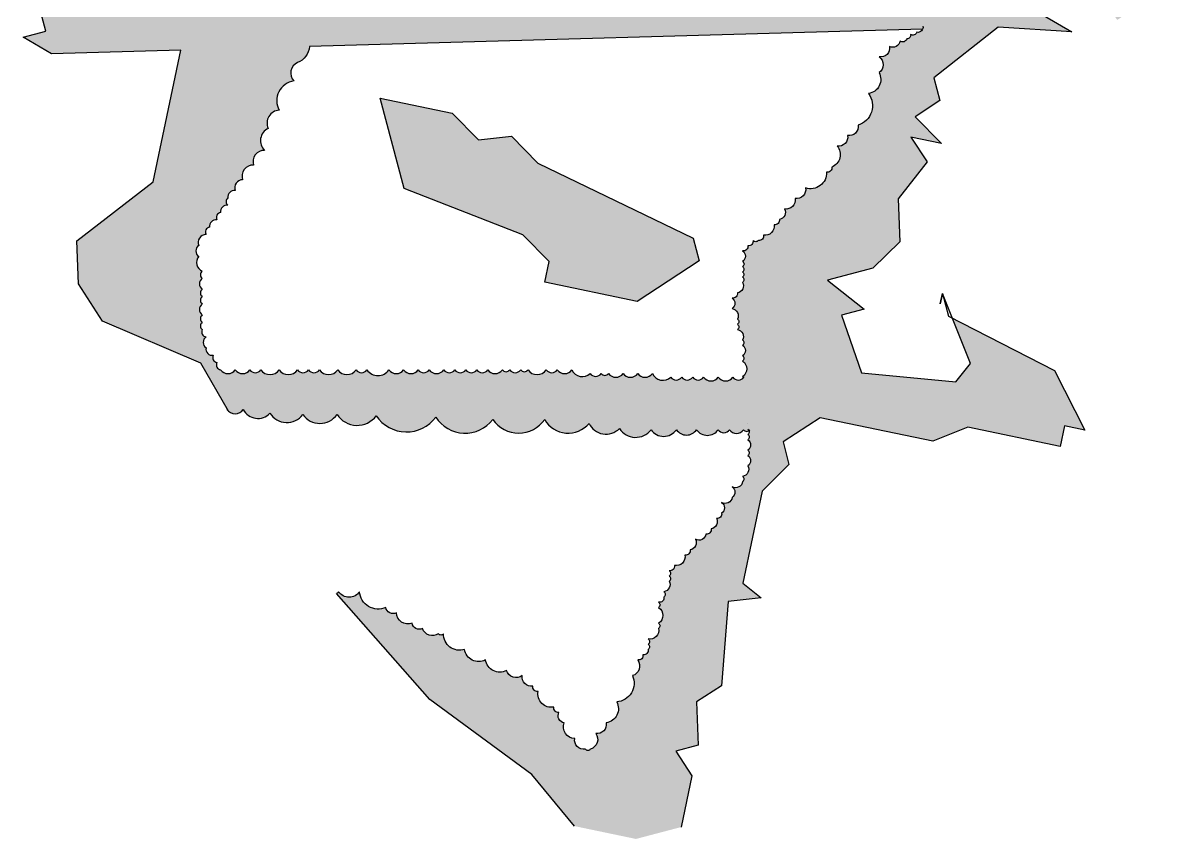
# Model space of a CAD drawing. Extents: x 5188914 to 7068445, y -542675 to 2032183.
# Drawn here: x 5237102 to 5237383.8, y -401976.2 to -401776.7 of the extents above; entities that cross this region are included whole.
import ezdxf

# ---------------------------------------------------------------- set-up
doc = ezdxf.new("R2010")
doc.units = 0
doc.header["$LTSCALE"] = 1000
doc.header["$MEASUREMENT"] = 0
doc.layers.get('0').update_dxf_attribs({"linetype": 'CONTINUOUS'})

msp = doc.modelspace()

# ---------------------------------------------------------------- hatches: boundary and pattern name
at = {"linetype": 'Continuous'}
h = msp.add_hatch(color=256, dxfattribs=at)
h.paths.add_polyline_path([(5237357.91, -401744.67), (5237356.97, -401736.63), (5237362.51, -401735.17), (5237361.05, -401729.64), (5237366.59, -401728.18), (5237374.74, -401714.19), (5237373.28, -401708.66), (5237378.82, -401707.2), (5237376.84, -401704.17), (5237383.42, -401697.7), (5237383.01, -401687.15), (5237378, -401686.1), (5237376.54, -401680.57), (5237368.5, -401681.5), (5237362.55, -401672.41), (5237333.94, -401671.66), (5237324.44, -401667.06), (5237315.88, -401670.5), (5237311.91, -401664.44), (5237248.22, -401656.36), (5237246.65, -401663.87), (5237245.6, -401668.89), (5237224.62, -401656.65), (5237223.05, -401664.17), (5237227.01, -401670.23), (5237217.17, -401704.79), (5237177.56, -401756.66), (5237172.02, -401758.12), (5237170.45, -401765.63), (5237160.24, -401772.32), (5237145.28, -401773.45), (5237108.22, -401763.09), (5237104.66, -401767.57), (5237107.58, -401778.64), (5237102.04, -401780.1), (5237109.04, -401784.18), (5237140.61, -401783.29), (5237133.87, -401815.52), (5237115.17, -401829.92), (5237115.58, -401840.47), (5237121.52, -401849.56), (5237145.53, -401859.81), (5237152.31, -401871.62, 0.443914), (5237155.93, -401871.17, 0.520567), (5237162.43, -401872.1, 0.520567), (5237170.48, -401872.41, 0.520567), (5237178.85, -401872.41, 0.520567), (5237188.45, -401872.72, 0.520567), (5237203.01, -401873.03, 0.520567), (5237216.95, -401873.65, 0.520567), (5237229.65, -401873.65, 0.520567), (5237240.49, -401874.58, 0.520567), (5237247.92, -401875.82, 0.520567), (5237255.66, -401876.13, 0.520567), (5237261.86, -401876.13, 0.520567), (5237266.82, -401876.13, 0.520567), (5237272.08, -401876.13, 0.520567), (5237274.87, -401876.13, 0.520567), (5237278.28, -401876.13, 0.42715), (5237279.63, -401876.33, -0.353159), (5237279.35, -401877.28, -0.520567), (5237279.35, -401878.56, -0.520567), (5237279.35, -401881.12, -0.520567), (5237279.35, -401882.41, -0.520567), (5237279.35, -401884.97, -0.520567), (5237278.07, -401887.54, -0.520567), (5237278.07, -401888.82, -0.520567), (5237275.5, -401890.1, -0.520567), (5237275.5, -401892.67, -0.520567), (5237272.94, -401893.95, -0.520567), (5237272.94, -401896.52, -0.520567), (5237271.65, -401897.8, -0.520567), (5237270.37, -401900.36, -0.520567), (5237269.09, -401901.65, -0.520567), (5237266.52, -401902.93, -0.520567), (5237265.24, -401905.49, -0.520567), (5237263.95, -401906.78, -0.520567), (5237261.39, -401909.34, -0.520567), (5237260.1, -401910.62, -0.520567), (5237260.1, -401911.91, -0.520567), (5237260.1, -401913.19, -0.520567), (5237258.82, -401915.75, -0.520567), (5237258.82, -401917.04, -0.520567), (5237257.53, -401918.32, -0.520567), (5237257.53, -401919.6, -0.520567), (5237257.53, -401923.45, -0.520567), (5237257.53, -401924.73, -0.520567), (5237254.97, -401927.3, -0.520567), (5237254.97, -401928.58, -0.520567), (5237254.97, -401929.86, -0.520567), (5237253.68, -401931.14, -0.520567), (5237252.4, -401932.43, -0.520567), (5237251.12, -401936.27, -0.520567), (5237247.27, -401942.69, -0.520567), (5237244.7, -401947.82, -0.520567), (5237242.13, -401950.38, -0.520567), (5237240.85, -401954.23, -0.520567), (5237239.57, -401954.23, -0.520567), (5237237, -401951.67, -0.520567), (5237234.43, -401947.82, -0.520567), (5237233.15, -401945.25, -0.520567), (5237231.87, -401943.97, -0.520567), (5237228.02, -401940.12, -0.520567), (5237226.73, -401938.84, -0.520567), (5237224.16, -401936.27, -0.520567), (5237220.31, -401934.99, -0.520567), (5237215.18, -401932.43, -0.520567), (5237210.05, -401929.86, -0.520567), (5237204.91, -401926.01, -0.520567), (5237203.63, -401926.01, -0.520567), (5237199.78, -401924.73, -0.520567), (5237197.21, -401923.45, -0.520567), (5237193.36, -401920.88, -0.520567), (5237190.79, -401919.6, -0.520567), (5237184.38, -401915.75, -0.520567), (5237179.24, -401915.75, -0.107295), (5237178.76, -401916.21), (5237201.55, -401942.13), (5237226.5, -401960.43), (5237236.93, -401973.07), (5237251.97, -401976.21), (5237263.04, -401973.3), (5237265.66, -401960.77), (5237261.69, -401954.71), (5237267.23, -401953.25), (5237266.82, -401942.7), (5237272.88, -401938.74), (5237274.56, -401918.17), (5237282.6, -401917.23), (5237278.12, -401913.68), (5237282.83, -401891.13), (5237289.41, -401884.66), (5237287.96, -401879.12), (5237297.04, -401873.18), (5237324.61, -401878.94), (5237333.17, -401875.5), (5237355.73, -401880.21), (5237356.77, -401875.2), (5237361.79, -401876.25), (5237354.38, -401861.62), (5237329.35, -401848.84), (5237333.81, -401859.94), (5237330.26, -401864.43), (5237307.18, -401862.22), (5237302.28, -401848.12), (5237307.82, -401846.66), (5237298.84, -401839.55), (5237309.91, -401836.64), (5237316.5, -401830.17), (5237316.09, -401819.62), (5237323.19, -401810.64), (5237319.23, -401804.58), (5237326.75, -401806.16), (5237320.28, -401799.57), (5237326.34, -401795.61), (5237324.88, -401790.07), (5237340.55, -401777.66), (5237358.62, -401778.82), (5237351.62, -401774.74), (5237365.72, -401769.84), (5237369.69, -401775.9), (5237375.75, -401771.94), (5237385.77, -401774.03), (5237394.86, -401768.09), (5237403.83, -401775.2), (5237410.42, -401768.73), (5237419.92, -401773.33), (5237415.43, -401769.77), (5237418.46, -401767.79), (5237440.49, -401775.01), (5237447.59, -401766.04), (5237435.18, -401750.36), (5237410.64, -401742.62), (5237386.52, -401745.42), (5237403.01, -401754.1), (5237396.95, -401758.06), (5237364.79, -401761.8), (5237348.3, -401753.12)])
h.paths.add_polyline_path([(5237207.74, -401758.36, -0.520567), (5237210.75, -401756.35, -0.520567), (5237213.26, -401753.85, -0.520567), (5237215.77, -401751.84, -0.520567), (5237217.27, -401750.33, -0.520567), (5237218.28, -401747.83, -0.520567), (5237218.78, -401744.32, -0.520567), (5237220.29, -401739.8, -0.520567), (5237221.29, -401736.79, -0.520567), (5237222.79, -401735.29, -0.520567), (5237223.8, -401733.28, -0.520567), (5237224.8, -401732.28, -0.520567), (5237224.8, -401730.27, -0.520567), (5237225.81, -401728.77, -0.520567), (5237225.81, -401726.26, -0.520567), (5237227.31, -401723.25, -0.520567), (5237227.81, -401721.24, -0.520567), (5237228.82, -401718.74, -0.520567), (5237229.82, -401715.73, -0.520567), (5237230.83, -401713.72, -0.520567), (5237231.33, -401712.22, -0.520567), (5237232.33, -401709.71, -0.520567), (5237232.33, -401708.2, -0.520567), (5237232.83, -401706.7, -0.520567), (5237232.83, -401704.69, -0.520567), (5237233.84, -401702.69, -0.520567), (5237233.84, -401700.18, -0.520567), (5237234.34, -401698.67, -0.520567), (5237234.34, -401697.17, -0.520567), (5237234.34, -401695.66, -0.520567), (5237234.34, -401694.16, -0.520567), (5237235.34, -401692.65, -0.520567), (5237235.34, -401691.15, -0.520567), (5237236.85, -401689.14, -0.520567), (5237237.85, -401687.64, -0.520567), (5237238.86, -401686.63, -0.520567), (5237239.86, -401685.63, -0.520567), (5237240.86, -401684.13, -0.520567), (5237242.37, -401683.12, -0.520567), (5237244.88, -401681.12, -0.520567), (5237247.89, -401679.61, -0.520567), (5237250.4, -401678.11, -0.520567), (5237252.41, -401677.11, -0.520567), (5237253.91, -401677.11, -0.520567), (5237255.42, -401675.6, -0.520567), (5237257.43, -401675.1, -0.520567), (5237258.93, -401675.1, -0.520567), (5237260.94, -401675.1, -0.520567), (5237262.95, -401675.1, -0.520567), (5237265.46, -401675.1, -0.520567), (5237267.47, -401675.1, -0.520567), (5237269.98, -401675.1, -0.520567), (5237271.98, -401675.6, -0.520567), (5237275, -401677.11, -0.520567), (5237277, -401677.11, -0.520567), (5237279.51, -401678.11, -0.520567), (5237283.03, -401679.11, -0.520567), (5237287.04, -401680.11, -0.520567), (5237292.06, -401680.62, -0.520567), (5237297.08, -401682.12, -0.520567), (5237300.59, -401682.12, -0.520567), (5237303.1, -401683.63, -0.520567), (5237306.62, -401684.63, -0.520567), (5237309.13, -401684.63, -0.520567), (5237312.64, -401684.63, -0.520567), (5237316.15, -401684.63, -0.520567), (5237318.66, -401684.63, -0.520567), (5237321.67, -401684.63, -0.520567), (5237323.68, -401684.63, -0.520567), (5237325.19, -401684.63, -0.520567), (5237327.2, -401684.63, -0.520567), (5237329.71, -401684.63, -0.520567), (5237331.21, -401684.63, -0.520567), (5237333.22, -401684.63, -0.520567), (5237335.73, -401684.63, -0.520567), (5237337.74, -401684.63, -0.520567), (5237340.25, -401684.63, -0.520567), (5237341.75, -401684.63, -0.520567), (5237343.76, -401684.63, -0.520567), (5237345.27, -401684.63, -0.520567), (5237346.77, -401684.63, -0.520567), (5237348.28, -401684.63, -0.520567), (5237349.78, -401685.13, -0.520567), (5237350.79, -401687.14, -0.520567), (5237350.79, -401688.64, -0.520567), (5237351.79, -401690.65, -0.520567), (5237352.29, -401693.16, -0.520567), (5237352.29, -401694.66, -0.520567), (5237352.29, -401696.16, -0.520567), (5237352.29, -401697.67, -0.520567), (5237352.29, -401699.17, -0.520567), (5237352.29, -401701.18, -0.520567), (5237352.29, -401703.19, -0.520567), (5237351.79, -401705.19, -0.520567), (5237350.28, -401708.2, -0.520567), (5237349.78, -401710.71, -0.520567), (5237348.28, -401714.22, -0.520567), (5237347.27, -401716.23, -0.520567), (5237346.27, -401718.23, -0.520567), (5237345.77, -401720.24, -0.520567), (5237345.27, -401722.25, -0.520567), (5237344.26, -401723.75, -0.520567), (5237343.76, -401725.26, -0.520567), (5237343.26, -401727.26, -0.520567), (5237341.75, -401730.27, -0.520567), (5237341.75, -401732.28, -0.520567), (5237341.25, -401734.28, -0.520567), (5237340.25, -401736.79, -0.520567), (5237339.74, -401739.3, -0.520567), (5237338.74, -401741.31, -0.520567), (5237338.74, -401742.81, -0.520567), (5237338.24, -401744.32, -0.520567), (5237337.23, -401745.82, -0.520567), (5237336.73, -401747.83, -0.520567), (5237336.73, -401749.33, -0.520567), (5237336.23, -401750.84, -0.520567), (5237335.23, -401752.84, -0.520567), (5237333.72, -401754.85, -0.520567), (5237332.72, -401756.86, -0.450949), (5237332.47, -401758.73, -0.243852), (5237332.72, -401758.86, -0.272568), (5237331.89, -401758.55, -0.443855), (5237330.43, -401758.37, -0.520567), (5237329.06, -401758.64, -0.520567), (5237327.7, -401759.73, -0.520567), (5237326.34, -401760.55, -0.520567), (5237325.25, -401761.64, -0.520567), (5237323.89, -401762.18, -0.520567), (5237322.26, -401763, -0.520567), (5237320.08, -401763.27, -0.520567), (5237317.36, -401763.27, -0.520567), (5237315.45, -401763.54, -0.520567), (5237314.09, -401764.08, -0.520567), (5237312.46, -401764.08, -0.520567), (5237310.55, -401764.08, -0.520567), (5237307.83, -401764.08, -0.520567), (5237305.1, -401764.08, -0.520567), (5237302.65, -401764.08, -0.520567), (5237299.39, -401764.08, -0.520567), (5237295.85, -401764.08, -0.520567), (5237292.85, -401764.08, -0.520567), (5237289.59, -401764.08, -0.520567), (5237285.77, -401764.08, -0.520567), (5237282.51, -401764.08, -0.520567), (5237279.24, -401764.08, -0.520567), (5237277.06, -401764.08, -0.520567), (5237274.07, -401764.08, -0.520567), (5237271.34, -401764.08, -0.520567), (5237268.62, -401764.36, -0.520567), (5237267.26, -401764.36, -0.520567), (5237263.72, -401764.9, -0.520567), (5237259.36, -401765.72, -0.520567), (5237255.28, -401765.99, -0.520567), (5237250.92, -401766.53, -0.520567), (5237248.2, -401767.08, -0.520567), (5237242.48, -401767.89, -0.520567), (5237236.22, -401767.89, -0.520567), (5237229.14, -401767.89, -0.520567), (5237221.79, -401767.89, -0.520567), (5237215.26, -401768.44, -0.520567), (5237208.45, -401768.44, -0.520567), (5237202.46, -401768.44, -0.520567), (5237196.2, -401768.71, -0.520567), (5237190.48, -401769.53, -0.520567), (5237184.22, -401769.53, -0.38511), (5237180.09, -401770.47, -0.026554), (5237180.13, -401770.4, -0.520567), (5237183.64, -401769.39, -0.520567), (5237187.66, -401767.89, -0.520567), (5237193.18, -401765.88, -0.520567), (5237197.7, -401762.87, -0.520567), (5237202.72, -401760.37, -0.520567)], flags=16)
h.paths.add_polyline_path([(5237322.08, -401778.18, -0.343439), (5237320.67, -401778.92, -0.520567), (5237319.16, -401779.43, -0.520567), (5237318.23, -401780.5, -0.520567), (5237316.57, -401781.09, -0.520567), (5237314.01, -401782.37, -0.520567), (5237311.44, -401784.93, -0.520567), (5237311.44, -401788.78, -0.520567), (5237308.87, -401793.91, -0.520567), (5237306.31, -401801.61, -0.520567), (5237303.74, -401804.17, -0.520567), (5237301.17, -401806.74, -0.520567), (5237299.89, -401811.87, -0.520567), (5237298.61, -401813.15, -0.520567), (5237293.47, -401817, -0.520567), (5237290.9, -401819.56, -0.520567), (5237288.34, -401822.13, -0.520567), (5237287.05, -401824.69, -0.520567), (5237285.77, -401825.98, -0.520567), (5237283.2, -401828.54, -0.520567), (5237281.92, -401829.82, -0.520567), (5237280.64, -401829.82, -0.520567), (5237279.35, -401831.11, -0.520567), (5237278.07, -401832.39, -0.520567), (5237278.07, -401834.95, -0.520567), (5237278.07, -401836.24, -0.520567), (5237278.07, -401837.52, -0.520567), (5237278.07, -401838.8, -0.520567), (5237278.07, -401840.08, -0.520567), (5237276.79, -401842.65, -0.520567), (5237275.5, -401843.93, -0.520567), (5237275.5, -401846.5, -0.520567), (5237276.79, -401849.06, -0.520567), (5237276.79, -401850.34, -0.520567), (5237276.79, -401851.63, -0.520567), (5237278.07, -401854.19, -0.520567), (5237278.07, -401855.47, -0.520567), (5237278.07, -401858.04, -0.520567), (5237278.07, -401859.32, -0.520567), (5237278.07, -401863.17, -0.033908), (5237278.38, -401863.29, -0.002581), (5237278.38, -401863.27, -0.520567), (5237275.69, -401863.27, -0.520567), (5237272.11, -401863.27, -0.520567), (5237268.53, -401863.27, -0.520567), (5237265.85, -401863.27, -0.520567), (5237263.16, -401863.27, -0.520567), (5237260.48, -401863.27, -0.520567), (5237256, -401862.37, -0.520567), (5237252.42, -401862.37, -0.520567), (5237248.84, -401862.37, -0.520567), (5237245.26, -401862.37, -0.520567), (5237243.47, -401862.37, -0.520567), (5237240.78, -401862.37, -0.520567), (5237236.31, -401861.48, -0.520567), (5237232.73, -401861.48, -0.520567), (5237230.04, -401861.48, -0.520567), (5237225.57, -401861.48, -0.520567), (5237223.78, -401861.48, -0.520567), (5237221.09, -401861.48, -0.520567), (5237219.3, -401861.48, -0.520567), (5237215.72, -401861.48, -0.520567), (5237213.04, -401861.48, -0.520567), (5237210.35, -401861.48, -0.520567), (5237207.67, -401861.48, -0.520567), (5237204.98, -401861.48, -0.520567), (5237201.4, -401861.48, -0.520567), (5237198.71, -401861.48, -0.520567), (5237195.13, -401861.48, -0.520567), (5237191.55, -401861.48, -0.520567), (5237186.18, -401861.48, -0.520567), (5237183.5, -401861.48, -0.520567), (5237179.02, -401861.48, -0.520567), (5237174.55, -401861.48, -0.520567), (5237171.86, -401861.48, -0.520567), (5237169.18, -401861.48, -0.520567), (5237164.7, -401861.48, -0.520567), (5237160.22, -401861.48, -0.520567), (5237157.54, -401861.48, -0.520567), (5237153.96, -401861.48, -0.520567), (5237150.38, -401861.48, -0.520567), (5237149.48, -401859.69, -0.520567), (5237148.59, -401857.9, -0.520567), (5237146.8, -401856.11, -0.520567), (5237146.8, -401853.43, -0.520567), (5237145.9, -401851.64, -0.520567), (5237145.9, -401849.85, -0.520567), (5237145.9, -401848.06, -0.520567), (5237145.9, -401845.38, -0.520567), (5237145.9, -401843.59, -0.520567), (5237145.9, -401841.8, -0.520567), (5237145.9, -401839.12, -0.520567), (5237145.9, -401837.33, -0.520567), (5237145.01, -401833.75, -0.520567), (5237145.01, -401831.07, -0.520567), (5237146.8, -401828.38, -0.520567), (5237147.69, -401826.6, -0.520567), (5237149.48, -401824.81, -0.520567), (5237150.38, -401823.02, -0.520567), (5237152.17, -401821.23, -0.520567), (5237152.17, -401819.44, -0.520567), (5237153.96, -401817.65, -0.520567), (5237155.75, -401814.97, -0.520567), (5237158.43, -401811.39, -0.520567), (5237161.12, -401807.81, -0.520567), (5237162.01, -401802.44, -0.520567), (5237164.7, -401797.97, -0.520567), (5237168.28, -401790.82, -0.537626), (5237169.31, -401786.29, 0.278967), (5237172.11, -401782.4)], flags=16)
h.paths.add_polyline_path([(5237189.44, -401795), (5237206.99, -401798.67), (5237213.46, -401805.25), (5237221.5, -401804.32), (5237227.97, -401810.9), (5237265.96, -401829.31), (5237267.42, -401834.84), (5237252.27, -401844.75), (5237229.72, -401840.04), (5237230.77, -401835.02), (5237224.3, -401828.44), (5237195.28, -401817.14)], flags=0)
h.paths.add_polyline_path([(5237247.54, -401726.85), (5237241.71, -401704.71), (5237259.25, -401708.37), (5237265.72, -401714.96), (5237273.76, -401714.02), (5237280.23, -401720.61), (5237318.23, -401739.01), (5237319.69, -401744.55), (5237304.54, -401754.46), (5237281.99, -401749.74), (5237282.51, -401747.24), (5237283.04, -401744.73), (5237276.57, -401738.15)], flags=0)

# ---------------------------------------------------------------- linework, layer by layer
for p, q in [((5237107.58, -401778.64), (5237104.66, -401767.57)), ((5237351.62, -401774.74), (5237358.62, -401778.82)), ((5237102.04, -401780.1), (5237107.58, -401778.64)), ((5237322.08, -401778.18), (5237172.11, -401782.4)), ((5237340.55, -401777.66), (5237324.88, -401790.07)), ((5237358.62, -401778.82), (5237340.55, -401777.66)), ((5237109.04, -401784.18), (5237102.04, -401780.1)), ((5237140.61, -401783.29), (5237109.04, -401784.18)), ((5237133.87, -401815.52), (5237140.61, -401783.29)), ((5237324.88, -401790.07), (5237326.34, -401795.61)), ((5237326.34, -401795.61), (5237320.28, -401799.57)), ((5237320.28, -401799.57), (5237326.75, -401806.16)), ((5237326.75, -401806.16), (5237319.23, -401804.58)), ((5237319.23, -401804.58), (5237323.19, -401810.64)), ((5237323.19, -401810.64), (5237316.09, -401819.62)), ((5237115.17, -401829.92), (5237133.87, -401815.52)), ((5237316.09, -401819.62), (5237316.5, -401830.17)), ((5237115.58, -401840.47), (5237115.17, -401829.92)), ((5237316.5, -401830.17), (5237309.91, -401836.64)), ((5237309.91, -401836.64), (5237298.84, -401839.55)), ((5237121.52, -401849.56), (5237115.58, -401840.47)), ((5237298.84, -401839.55), (5237307.82, -401846.66)), ((5237333.81, -401859.94), (5237326.93, -401842.81)), ((5237326.93, -401842.81), (5237328.39, -401848.34)), ((5237307.82, -401846.66), (5237302.28, -401848.12)), ((5237145.53, -401859.81), (5237121.52, -401849.56)), ((5237302.28, -401848.12), (5237307.18, -401862.22)), ((5237328.39, -401848.34), (5237354.38, -401861.62)), ((5237152.31, -401871.62), (5237145.53, -401859.81)), ((5237330.26, -401864.43), (5237333.81, -401859.94)), ((5237307.18, -401862.22), (5237330.26, -401864.43)), ((5237354.38, -401861.62), (5237361.79, -401876.25)), ((5237297.04, -401873.18), (5237287.96, -401879.12)), ((5237324.61, -401878.94), (5237297.04, -401873.18)), ((5237356.77, -401875.2), (5237355.73, -401880.21)), ((5237361.79, -401876.25), (5237356.77, -401875.2)), ((5237333.17, -401875.5), (5237324.61, -401878.94)), ((5237355.73, -401880.21), (5237333.17, -401875.5)), ((5237287.96, -401879.12), (5237289.41, -401884.66)), ((5237289.41, -401884.66), (5237282.83, -401891.13)), ((5237282.83, -401891.13), (5237278.12, -401913.68)), ((5237278.12, -401913.68), (5237282.6, -401917.23)), ((5237201.55, -401942.13), (5237178.76, -401916.21)), ((5237282.6, -401917.23), (5237274.56, -401918.17)), ((5237274.56, -401918.17), (5237272.88, -401938.74)), ((5237272.88, -401938.74), (5237266.82, -401942.7)), ((5237226.5, -401960.43), (5237201.55, -401942.13)), ((5237266.82, -401942.7), (5237267.23, -401953.25)), ((5237267.23, -401953.25), (5237261.69, -401954.71)), ((5237261.69, -401954.71), (5237265.66, -401960.77)), ((5237236.93, -401973.07), (5237226.5, -401960.43)), ((5237265.66, -401960.77), (5237263.04, -401973.3))]:
    msp.add_line(p, q, dxfattribs=at)
for points in [[(5237322.18, -401777.42), (5237322.18, -401777.42, -0.520567), (5237320.67, -401778.92), (5237320.67, -401778.92, -0.520567), (5237319.16, -401779.43), (5237319.16, -401779.43, -0.520567), (5237318.23, -401780.5), (5237318.23, -401780.5, -0.520567), (5237316.57, -401781.09), (5237316.57, -401781.09, -0.520567), (5237314.01, -401782.37), (5237314.01, -401782.37, -0.520567), (5237311.44, -401784.93), (5237311.44, -401784.93, -0.520567), (5237311.44, -401788.78), (5237311.44, -401788.78, -0.520567), (5237308.87, -401793.91), (5237308.87, -401793.91, -0.520567), (5237306.31, -401801.61), (5237306.31, -401801.61, -0.520567), (5237303.74, -401804.17), (5237303.74, -401804.17, -0.520567), (5237301.17, -401806.74), (5237301.17, -401806.74, -0.520567), (5237299.89, -401811.87), (5237299.89, -401811.87, -0.520567), (5237298.61, -401813.15), (5237298.61, -401813.15, -0.520567), (5237293.47, -401817), (5237293.47, -401817, -0.520567), (5237290.9, -401819.56), (5237290.9, -401819.56, -0.520567), (5237288.34, -401822.13), (5237288.34, -401822.13, -0.520567), (5237287.05, -401824.69), (5237287.05, -401824.69, -0.520567), (5237285.77, -401825.98), (5237285.77, -401825.98, -0.520567), (5237283.2, -401828.54), (5237283.2, -401828.54, -0.520567), (5237281.92, -401829.82), (5237281.92, -401829.82, -0.520567), (5237280.64, -401829.82), (5237280.64, -401829.82, -0.520567), (5237279.35, -401831.11), (5237279.35, -401831.11, -0.520567), (5237278.07, -401832.39), (5237278.07, -401832.39, -0.520567), (5237278.07, -401834.95), (5237278.07, -401834.95, -0.520567), (5237278.07, -401836.24), (5237278.07, -401836.24, -0.520567), (5237278.07, -401837.52), (5237278.07, -401837.52, -0.520567), (5237278.07, -401838.8), (5237278.07, -401838.8, -0.520567), (5237278.07, -401840.08), (5237278.07, -401840.08, -0.520567), (5237276.79, -401842.65), (5237276.79, -401842.65, -0.520567), (5237275.5, -401843.93), (5237275.5, -401843.93, -0.520567), (5237275.5, -401846.5), (5237275.5, -401846.5, -0.520567), (5237276.79, -401849.06), (5237276.79, -401849.06, -0.520567), (5237276.79, -401850.34), (5237276.79, -401850.34, -0.520567), (5237276.79, -401851.63), (5237276.79, -401851.63, -0.520567), (5237278.07, -401854.19), (5237278.07, -401854.19, -0.520567), (5237278.07, -401855.47), (5237278.07, -401855.47, -0.520567), (5237278.07, -401858.04), (5237278.07, -401858.04, -0.520567), (5237278.07, -401859.32), (5237278.07, -401859.32, -0.520567), (5237278.07, -401863.17), (5237278.07, -401863.17, -0.033908), (5237278.38, -401863.29)], [(5237172.11, -401782.4, -0.287635), (5237169.18, -401786.34), (5237169.18, -401786.34, 0.520567), (5237168.28, -401790.82), (5237168.28, -401790.82, 0.520567), (5237164.7, -401797.97), (5237164.7, -401797.97, 0.520567), (5237162.01, -401802.44), (5237162.01, -401802.44, 0.520567), (5237161.12, -401807.81), (5237161.12, -401807.81, 0.520567), (5237158.43, -401811.39), (5237158.43, -401811.39, 0.520567), (5237155.75, -401814.97), (5237155.75, -401814.97, 0.520567), (5237153.96, -401817.65), (5237153.96, -401817.65, 0.520567), (5237152.17, -401819.44), (5237152.17, -401819.44, 0.520567), (5237152.17, -401821.23), (5237152.17, -401821.23, 0.520567), (5237150.38, -401823.02), (5237150.38, -401823.02, 0.520567), (5237149.48, -401824.81), (5237149.48, -401824.81, 0.520567), (5237147.69, -401826.6), (5237147.69, -401826.6, 0.520567), (5237146.8, -401828.38), (5237146.8, -401828.38, 0.520567), (5237145.01, -401831.07), (5237145.01, -401831.07, 0.520567), (5237145.01, -401833.75), (5237145.01, -401833.75, 0.520567), (5237145.9, -401837.33), (5237145.9, -401837.33, 0.520567), (5237145.9, -401839.12), (5237145.9, -401839.12, 0.520567), (5237145.9, -401841.8), (5237145.9, -401841.8, 0.520567), (5237145.9, -401843.59), (5237145.9, -401843.59, 0.520567), (5237145.9, -401845.38), (5237145.9, -401845.38, 0.520567), (5237145.9, -401848.06), (5237145.9, -401848.06, 0.520567), (5237145.9, -401849.85), (5237145.9, -401849.85, 0.520567), (5237145.9, -401851.64), (5237145.9, -401851.64, 0.520567), (5237146.8, -401853.43), (5237146.8, -401853.43, 0.520567), (5237146.8, -401856.11), (5237146.8, -401856.11, 0.520567), (5237148.59, -401857.9), (5237148.59, -401857.9, 0.520567), (5237149.48, -401859.69), (5237149.48, -401859.69, 0.520567), (5237150.38, -401861.48), (5237150.38, -401861.48, 0.520567), (5237153.96, -401861.48), (5237153.96, -401861.48, 0.520567), (5237157.54, -401861.48), (5237157.54, -401861.48, 0.520567), (5237160.22, -401861.48), (5237160.22, -401861.48, 0.520567), (5237164.7, -401861.48), (5237164.7, -401861.48, 0.520567), (5237169.18, -401861.48), (5237169.18, -401861.48, 0.520567), (5237171.86, -401861.48), (5237171.86, -401861.48, 0.520567), (5237174.55, -401861.48), (5237174.55, -401861.48, 0.520567), (5237179.02, -401861.48), (5237179.02, -401861.48, 0.520567), (5237183.5, -401861.48), (5237183.5, -401861.48, 0.520567), (5237186.18, -401861.48), (5237186.18, -401861.48, 0.520567), (5237191.55, -401861.48), (5237191.55, -401861.48, 0.520567), (5237195.13, -401861.48), (5237195.13, -401861.48, 0.520567), (5237198.71, -401861.48), (5237198.71, -401861.48, 0.520567), (5237201.4, -401861.48), (5237201.4, -401861.48, 0.520567), (5237204.98, -401861.48), (5237204.98, -401861.48, 0.520567), (5237207.67, -401861.48), (5237207.67, -401861.48, 0.520567), (5237210.35, -401861.48), (5237210.35, -401861.48, 0.520567), (5237213.04, -401861.48), (5237213.04, -401861.48, 0.520567), (5237215.72, -401861.48), (5237215.72, -401861.48, 0.520567), (5237219.3, -401861.48), (5237219.3, -401861.48, 0.520567), (5237221.09, -401861.48), (5237221.09, -401861.48, 0.520567), (5237223.78, -401861.48), (5237223.78, -401861.48, 0.520567), (5237225.57, -401861.48), (5237225.57, -401861.48, 0.520567), (5237230.04, -401861.48), (5237230.04, -401861.48, 0.520567), (5237232.73, -401861.48), (5237232.73, -401861.48, 0.520567), (5237236.31, -401861.48), (5237236.31, -401861.48, 0.520567), (5237240.78, -401862.37), (5237240.78, -401862.37, 0.520567), (5237243.47, -401862.37), (5237243.47, -401862.37, 0.520567), (5237245.26, -401862.37), (5237245.26, -401862.37, 0.520567), (5237248.84, -401862.37), (5237248.84, -401862.37, 0.520567), (5237252.42, -401862.37), (5237252.42, -401862.37, 0.520567), (5237256, -401862.37), (5237256, -401862.37, 0.520567), (5237260.48, -401863.27), (5237260.48, -401863.27, 0.520567), (5237263.16, -401863.27), (5237263.16, -401863.27, 0.520567), (5237265.85, -401863.27), (5237265.85, -401863.27, 0.520567), (5237268.53, -401863.27), (5237268.53, -401863.27, 0.520567), (5237272.11, -401863.27), (5237272.11, -401863.27, 0.520567), (5237275.69, -401863.27), (5237275.69, -401863.27, 0.520567), (5237278.38, -401863.27), (5237278.38, -401863.27, 0.002581), (5237278.38, -401863.29, 0.002581)], [(5237151.9, -401871.17, 0.520567), (5237155.93, -401871.17), (5237155.93, -401871.17, 0.520567), (5237162.43, -401872.1), (5237162.43, -401872.1, 0.520567), (5237170.48, -401872.41), (5237170.48, -401872.41, 0.520567), (5237178.85, -401872.41), (5237178.85, -401872.41, 0.520567), (5237188.45, -401872.72), (5237188.45, -401872.72, 0.520567), (5237203.01, -401873.03), (5237203.01, -401873.03, 0.520567), (5237216.95, -401873.65), (5237216.95, -401873.65, 0.520567), (5237229.65, -401873.65), (5237229.65, -401873.65, 0.520567), (5237240.49, -401874.58), (5237240.49, -401874.58, 0.520567), (5237247.92, -401875.82), (5237247.92, -401875.82, 0.520567), (5237255.66, -401876.13), (5237255.66, -401876.13, 0.520567), (5237261.86, -401876.13), (5237261.86, -401876.13, 0.520567), (5237266.82, -401876.13), (5237266.82, -401876.13, 0.520567), (5237272.08, -401876.13), (5237272.08, -401876.13, 0.520567), (5237274.87, -401876.13), (5237274.87, -401876.13, 0.520567), (5237278.28, -401876.13), (5237278.28, -401876.13, 0.520567), (5237279.82, -401876.13)], [(5237279.35, -401875.99), (5237279.35, -401875.99, -0.520567), (5237279.35, -401877.28), (5237279.35, -401877.28, -0.520567), (5237279.35, -401878.56), (5237279.35, -401878.56, -0.520567), (5237279.35, -401881.12), (5237279.35, -401881.12, -0.520567), (5237279.35, -401882.41), (5237279.35, -401882.41, -0.520567), (5237279.35, -401884.97), (5237279.35, -401884.97, -0.520567), (5237278.07, -401887.54), (5237278.07, -401887.54, -0.520567), (5237278.07, -401888.82), (5237278.07, -401888.82, -0.520567), (5237275.5, -401890.1), (5237275.5, -401890.1, -0.520567), (5237275.5, -401892.67), (5237275.5, -401892.67, -0.520567), (5237272.94, -401893.95), (5237272.94, -401893.95, -0.520567), (5237272.94, -401896.52), (5237272.94, -401896.52, -0.520567), (5237271.65, -401897.8), (5237271.65, -401897.8, -0.520567), (5237270.37, -401900.36), (5237270.37, -401900.36, -0.520567), (5237269.09, -401901.65), (5237269.09, -401901.65, -0.520567), (5237266.52, -401902.93), (5237266.52, -401902.93, -0.520567), (5237265.24, -401905.49), (5237265.24, -401905.49, -0.520567), (5237263.95, -401906.78), (5237263.95, -401906.78, -0.520567), (5237261.39, -401909.34), (5237261.39, -401909.34, -0.520567), (5237260.1, -401910.62), (5237260.1, -401910.62, -0.520567), (5237260.1, -401911.91), (5237260.1, -401911.91, -0.520567), (5237260.1, -401913.19), (5237260.1, -401913.19, -0.520567), (5237258.82, -401915.75), (5237258.82, -401915.75, -0.520567), (5237258.82, -401917.04), (5237258.82, -401917.04, -0.520567), (5237257.53, -401918.32), (5237257.53, -401918.32, -0.520567), (5237257.53, -401919.6), (5237257.53, -401919.6, -0.520567), (5237257.53, -401923.45), (5237257.53, -401923.45, -0.520567), (5237257.53, -401924.73), (5237257.53, -401924.73, -0.520567), (5237254.97, -401927.3), (5237254.97, -401927.3, -0.520567), (5237254.97, -401928.58), (5237254.97, -401928.58, -0.520567), (5237254.97, -401929.86), (5237254.97, -401929.86, -0.520567), (5237253.68, -401931.14), (5237253.68, -401931.14, -0.520567), (5237252.4, -401932.43), (5237252.4, -401932.43, -0.520567), (5237251.12, -401936.27), (5237251.12, -401936.27, -0.520567), (5237247.27, -401942.69), (5237247.27, -401942.69, -0.520567), (5237244.7, -401947.82), (5237244.7, -401947.82, -0.520567), (5237242.13, -401950.38), (5237242.13, -401950.38, -0.520567), (5237240.85, -401954.23), (5237240.85, -401954.23, -0.520567), (5237239.57, -401954.23), (5237239.57, -401954.23, -0.520567), (5237237, -401951.67), (5237237, -401951.67, -0.520567), (5237234.43, -401947.82), (5237234.43, -401947.82, -0.520567), (5237233.15, -401945.25), (5237233.15, -401945.25, -0.520567), (5237231.87, -401943.97), (5237231.87, -401943.97, -0.520567), (5237228.02, -401940.12), (5237228.02, -401940.12, -0.520567), (5237226.73, -401938.84), (5237226.73, -401938.84, -0.520567), (5237224.16, -401936.27), (5237224.16, -401936.27, -0.520567), (5237220.31, -401934.99), (5237220.31, -401934.99, -0.520567), (5237215.18, -401932.43), (5237215.18, -401932.43, -0.520567), (5237210.05, -401929.86), (5237210.05, -401929.86, -0.520567), (5237204.91, -401926.01), (5237204.91, -401926.01, -0.520567), (5237203.63, -401926.01), (5237203.63, -401926.01, -0.520567), (5237199.78, -401924.73), (5237199.78, -401924.73, -0.520567), (5237197.21, -401923.45), (5237197.21, -401923.45, -0.520567), (5237193.36, -401920.88), (5237193.36, -401920.88, -0.520567), (5237190.79, -401919.6), (5237190.79, -401919.6, -0.520567), (5237184.38, -401915.75), (5237184.38, -401915.75, -0.520567), (5237179.24, -401915.75), (5237179.24, -401915.75, -0.107295), (5237178.76, -401916.21)]]:
    msp.add_lwpolyline(points, format="xyb", dxfattribs=at)
for points in [[(5237265.96, -401829.31), (5237267.42, -401834.84), (5237252.27, -401844.75), (5237229.72, -401840.04), (5237230.77, -401835.02), (5237224.3, -401828.44), (5237195.28, -401817.14), (5237189.44, -401795), (5237206.99, -401798.67), (5237213.46, -401805.25), (5237221.5, -401804.32), (5237227.97, -401810.9), (5237265.96, -401829.31)], [(5237326.93, -401842.81), (5237326.41, -401845.31), (5237326.93, -401842.81)]]:
    msp.add_lwpolyline(points, dxfattribs=at)
msp.add_lwpolyline([(5237279.35, -401874.71), (5237279.35, -401874.71)], close=True, dxfattribs=at)

doc.saveas('drawing.dxf')
